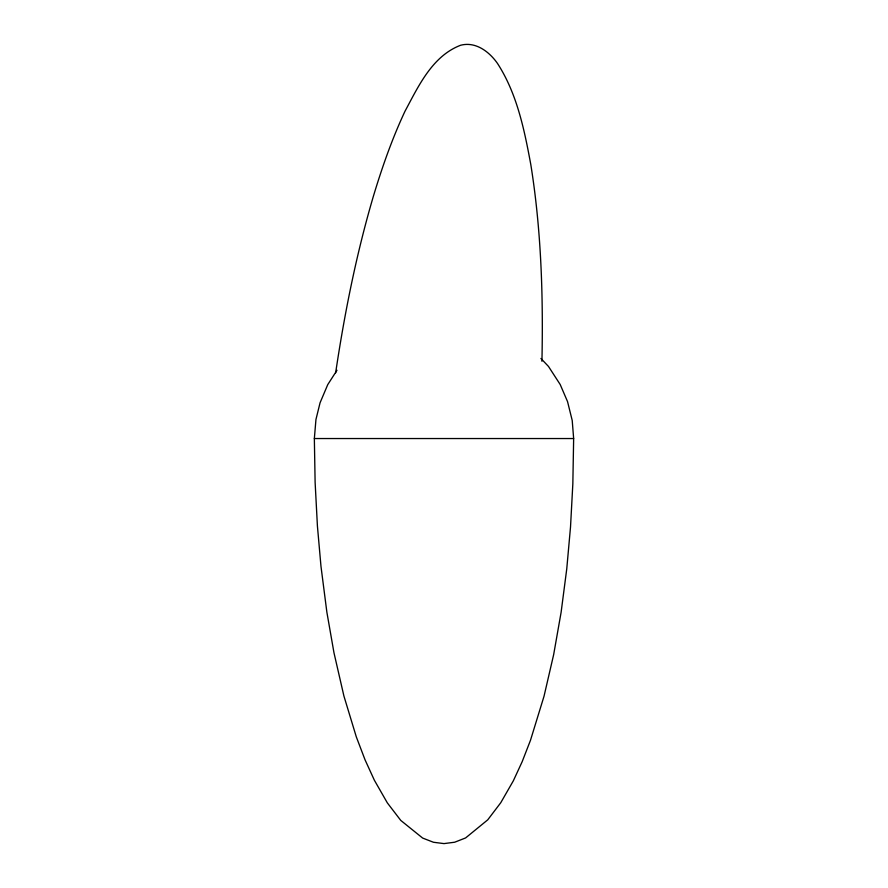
<?xml version="1.0" encoding="UTF-8"?>
<svg xmlns="http://www.w3.org/2000/svg" width="888" height="888" viewBox="0 0 888 888"><rect width="100%" height="100%" fill="white"/><g stroke="black" fill="none" stroke-linecap="round" stroke-linejoin="round"><path stroke-width="1.33" d="M540.925 358.463L548.473 366.422L560.184 384.493L567.543 401.609L572.216 420.468L573.648 438.539L572.838 483.838L570.518 526.961L566.755 568.886L561.116 612.287L553.657 654.634L544.033 696.214L530.48 740.303L522.155 761.726L513.342 780.807L500.765 802.708L487.745 819.835L465.601 837.939L454.667 842.224L444 843.6L433.455 842.257L422.655 838.072L400.754 820.401L387.323 802.852L374.37 780.23L365.057 759.851L356.299 736.851L343.922 696.059L333.977 652.791L326.873 612.221L320.979 566.344L317.416 526.029L315.118 482.339L314.352 438.539L315.95 419.502L320.069 402.775L327.761 384.604L336.974 370.285M541.935 361.261C543.312 295.493 541.236 229.404 530.769 164.369C524.309 129.537 516.994 93.562 497.458 63.392C489.255 51.693 475.668 41.292 460.617 45.255C432.278 56.055 418.47 86.147 405.039 111.167C392.185 138.528 382.173 167.122 373.448 196.037C356.377 253.935 344.544 313.253 335.631 372.916M314.352 438.539L573.648 438.539"/></g></svg>
